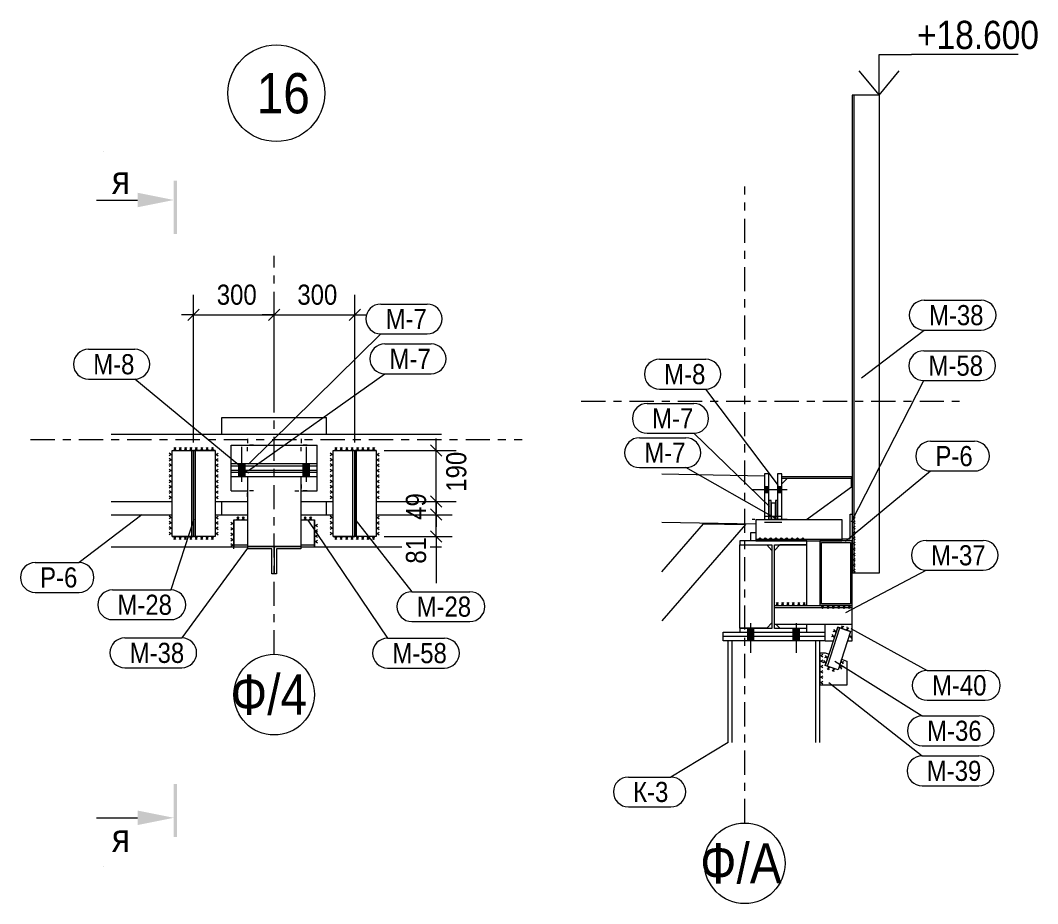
# Model space of a CAD drawing. Header units: millimetres. Extents: x -74 to 1115, y -586 to 256.
# Drawn here: x 584.9 to 711.2, y -437.7 to -328.1 of the extents above; entities that cross this region are included whole.
import ezdxf

# ---------------------------------------------------------------- set-up
doc = ezdxf.new("R2010")
doc.units = ezdxf.units.MM
for name, pattern in [('XKITLINE00', [0]), ('XKITLINE02', [4, 2, -2]), ('XKITLINE03', [6, 3, -1, 1, -1])]:
    doc.linetypes.add(name, pattern=pattern)
for name, color, linetype, lineweight in [('Bolt', 7, 'Continuous', 0), ('GraphicObject', 6, 'Continuous', 0), ('LevelText', 7, 'Continuous', 0), ('OtherObjectType', 1, 'Continuous', 0), ('Part', 2, 'Continuous', 0), ('PartMark', 3, 'Continuous', 0), ('S-GRID', 1, 'Continuous', 0), ('Section', 6, 'Continuous', 0), ('SymbolText', 4, 'Continuous', 0), ('Z-DIMENSIONS', 1, 'Continuous', 0)]:
    doc.layers.add(name, color=color, linetype=linetype, lineweight=lineweight)
doc.styles.add('GOST type A', font='ARIAL.TTF')

msp = doc.modelspace()

# ---------------------------------------------------------------- hatches: boundary and pattern name
at = {"layer": 'Bolt'}
for points in [[(612.05, -383.37), (612.05, -383.1), (612.82, -383.1), (612.82, -383.37)], [(612.05, -383.9), (612.05, -383.37), (612.82, -383.37), (612.82, -383.9)], [(620.05, -383.37), (620.05, -383.1), (620.82, -383.1), (620.82, -383.37)], [(620.05, -383.9), (620.05, -383.37), (620.82, -383.37), (620.82, -383.9)], [(612.05, -384.17), (612.05, -383.9), (612.82, -383.9), (612.82, -384.17)], [(612.05, -384.7), (612.05, -384.17), (612.82, -384.17), (612.82, -384.7)], [(620.05, -384.17), (620.05, -383.9), (620.82, -383.9), (620.82, -384.17)], [(620.05, -384.7), (620.05, -384.17), (620.82, -384.17), (620.82, -384.7)], [(677.84, -386.75), (677.31, -386.75), (677.31, -385.98), (677.84, -385.98)], [(677.84, -386.75), (677.31, -386.75), (677.31, -385.98), (677.84, -385.98)], [(679.44, -386.75), (678.91, -386.75), (678.91, -385.98), (679.44, -385.98)], [(679.44, -386.75), (678.91, -386.75), (678.91, -385.98), (679.44, -385.98)], [(675.92, -403.57), (675.92, -404.03), (675.16, -404.03), (675.16, -403.57)], [(675.92, -403.57), (675.92, -404.03), (675.16, -404.03), (675.16, -403.57)], [(675.92, -404.03), (675.92, -404.57), (675.16, -404.57), (675.16, -404.03)], [(675.92, -404.03), (675.92, -404.57), (675.16, -404.57), (675.16, -404.03)], [(681.59, -403.57), (681.59, -404.03), (680.82, -404.03), (680.82, -403.57)], [(681.59, -403.57), (681.59, -404.03), (680.82, -404.03), (680.82, -403.57)], [(681.59, -404.03), (681.59, -404.57), (680.82, -404.57), (680.82, -404.03)], [(681.59, -404.03), (681.59, -404.57), (680.82, -404.57), (680.82, -404.03)], [(675.92, -404.57), (675.92, -405.1), (675.16, -405.1), (675.16, -404.57)], [(675.92, -404.57), (675.92, -405.1), (675.16, -405.1), (675.16, -404.57)], [(681.59, -404.57), (681.59, -405.1), (680.82, -405.1), (680.82, -404.57)], [(681.59, -404.57), (681.59, -405.1), (680.82, -405.1), (680.82, -404.57)]]:
    msp.add_hatch(color=256, dxfattribs=at).paths.add_polyline_path(points, flags=17)
at = {"layer": 'Section'}
for points in [[(604.39, -347.99), (604.39, -354.59), (603.97, -354.59), (603.97, -347.99)], [(603.97, -350.39), (599.47, -351.29), (599.47, -349.49)], [(604.39, -422.86), (604.39, -429.46), (603.97, -429.46), (603.97, -422.86)], [(603.97, -427.06), (599.47, -427.96), (599.47, -426.16)]]:
    msp.add_hatch(color=256, dxfattribs=at).paths.add_polyline_path(points, flags=17)

# ---------------------------------------------------------------- linework, layer by layer
at = {"layer": 'Bolt', "linetype": 'XKITLINE00', "lineweight": 0}
for p, q in [((613.1, -380.04), (613.1, -380.55)), ((619.77, -380.04), (619.77, -380.55)), ((612.33, -380.8), (612.84, -380.8)), ((612.43, -385.37), (612.43, -381.04)), ((613.1, -381.57), (613.1, -381.06)), ((613.87, -380.8), (613.35, -380.8)), ((619, -380.8), (619.51, -380.8)), ((619.77, -381.57), (619.77, -381.06)), ((620.53, -380.8), (620.02, -380.8)), ((620.43, -385.37), (620.43, -381.04)), ((612.05, -383.37), (612.05, -383.1)), ((612.05, -383.9), (612.05, -383.37)), ((612.82, -383.37), (612.82, -383.1)), ((612.82, -383.9), (612.82, -383.37)), ((620.05, -383.37), (620.05, -383.1)), ((620.05, -383.9), (620.05, -383.37)), ((620.82, -383.37), (620.82, -383.1)), ((620.82, -383.9), (620.82, -383.37)), ((612.05, -384.17), (612.05, -383.9)), ((612.05, -384.7), (612.05, -384.17)), ((612.82, -384.17), (612.82, -383.9)), ((612.82, -384.7), (612.82, -384.17)), ((620.05, -384.17), (620.05, -383.9)), ((620.05, -384.7), (620.05, -384.17)), ((620.82, -384.17), (620.82, -383.9)), ((620.82, -384.7), (620.82, -384.17)), ((613.1, -385.7), (613.1, -386.21)), ((619.77, -385.7), (619.77, -386.21)), ((680.11, -386.37), (675.77, -386.37)), ((680.11, -386.37), (675.77, -386.37)), ((677.84, -385.98), (677.31, -385.98)), ((677.84, -385.98), (677.31, -385.98)), ((679.44, -385.98), (678.91, -385.98)), ((679.44, -385.98), (678.91, -385.98)), ((612.33, -386.47), (612.84, -386.47)), ((613.1, -387.24), (613.1, -386.72)), ((613.87, -386.47), (613.35, -386.47)), ((619, -386.47), (619.51, -386.47)), ((619.77, -387.24), (619.77, -386.72)), ((620.53, -386.47), (620.02, -386.47)), ((677.84, -386.75), (677.31, -386.75)), ((677.84, -386.75), (677.31, -386.75)), ((679.44, -386.75), (678.91, -386.75)), ((679.44, -386.75), (678.91, -386.75)), ((675.16, -403.57), (675.16, -404.03)), ((675.16, -403.57), (675.16, -404.03)), ((675.16, -404.03), (675.16, -404.57)), ((675.16, -404.03), (675.16, -404.57)), ((675.54, -402.9), (675.54, -406.57)), ((675.54, -402.9), (675.54, -406.57)), ((675.92, -403.57), (675.92, -404.03)), ((675.92, -403.57), (675.92, -404.03)), ((675.92, -404.03), (675.92, -404.57)), ((675.92, -404.03), (675.92, -404.57)), ((680.82, -403.57), (680.82, -404.03)), ((680.82, -403.57), (680.82, -404.03)), ((680.82, -404.03), (680.82, -404.57)), ((680.82, -404.03), (680.82, -404.57)), ((681.21, -402.9), (681.21, -406.57)), ((681.21, -402.9), (681.21, -406.57)), ((681.59, -403.57), (681.59, -404.03)), ((681.59, -403.57), (681.59, -404.03)), ((681.59, -404.03), (681.59, -404.57)), ((681.59, -404.03), (681.59, -404.57)), ((675.16, -404.57), (675.16, -405.1)), ((675.16, -404.57), (675.16, -405.1)), ((675.92, -404.57), (675.92, -405.1)), ((675.92, -404.57), (675.92, -405.1)), ((680.82, -404.57), (680.82, -405.1)), ((680.82, -404.57), (680.82, -405.1)), ((681.59, -404.57), (681.59, -405.1)), ((681.59, -404.57), (681.59, -405.1))]:
    msp.add_line(p, q, dxfattribs=at)
at = {"layer": 'Bolt', "linetype": 'XKITLINE02', "lineweight": 0}
for p, q in [((680.11, -390.03), (675.77, -390.03)), ((680.11, -390.03), (675.77, -390.03)), ((677.84, -389.65), (677.31, -389.65)), ((677.84, -389.65), (677.31, -389.65)), ((678.11, -389.65), (677.84, -389.65)), ((678.11, -389.65), (677.84, -389.65)), ((678.64, -389.65), (678.11, -389.65)), ((678.64, -389.65), (678.11, -389.65)), ((678.91, -389.65), (678.64, -389.65)), ((678.91, -389.65), (678.64, -389.65)), ((679.44, -389.65), (678.91, -389.65)), ((679.44, -389.65), (678.91, -389.65)), ((677.84, -390.42), (677.31, -390.42)), ((677.84, -390.42), (677.31, -390.42)), ((678.11, -390.42), (677.84, -390.42)), ((678.11, -390.42), (677.84, -390.42)), ((678.64, -390.42), (678.11, -390.42)), ((678.64, -390.42), (678.11, -390.42)), ((678.91, -390.42), (678.64, -390.42)), ((678.91, -390.42), (678.64, -390.42)), ((679.44, -390.42), (678.91, -390.42)), ((679.44, -390.42), (678.91, -390.42))]:
    msp.add_line(p, q, dxfattribs=at)
at = {"layer": 'GraphicObject', "linetype": 'XKITLINE00', "lineweight": 0}
for p, q in [((603.77, -387.8), (603.77, -381.47)), ((603.77, -381.47), (609.1, -381.47)), ((609.1, -381.47), (609.1, -387.8)), ((623.77, -387.8), (623.77, -381.47)), ((623.77, -381.47), (629.1, -381.47)), ((629.1, -381.47), (629.1, -387.8)), ((603.77, -392.14), (603.77, -389.44)), ((609.1, -389.44), (609.1, -392.14)), ((611.43, -393.7), (611.43, -390.07)), ((611.43, -390.07), (613.1, -390.07)), ((619.77, -390.07), (621.43, -390.1)), ((621.43, -390.1), (621.43, -393.44)), ((623.77, -392.14), (623.77, -389.44)), ((629.1, -389.44), (629.1, -392.14)), ((688.17, -389.37), (688.17, -396.7)), ((609.1, -392.14), (603.77, -392.14)), ((629.1, -392.14), (623.77, -392.14)), ((676.21, -392.7), (682.54, -392.7)), ((678.52, -400.7), (682.54, -400.7)), ((688.17, -400.7), (684.17, -400.7)), ((685.84, -405.1), (686.38, -403.42)), ((686.38, -403.42), (687.97, -403.93)), ((687.97, -403.93), (687.59, -405.1)), ((684.17, -406.6), (684.17, -410.6)), ((684.84, -408.17), (685.3, -406.77)), ((686.86, -407.36), (686.42, -408.69)), ((686.42, -408.69), (684.84, -408.17))]:
    msp.add_line(p, q, dxfattribs=at)
at = {"layer": 'LevelText', "linetype": 'XKITLINE00', "lineweight": 0}
for p, q in [((691.51, -337.37), (691.51, -332.35)), ((691.51, -332.35), (695.52, -332.35)), ((708.77, -332.35), (695.52, -332.35)), ((689.01, -334.37), (691.51, -337.37)), ((691.51, -337.37), (694.01, -334.37))]:
    msp.add_line(p, q, dxfattribs=at)
at = {"layer": 'OtherObjectType', "linetype": 'XKITLINE00', "lineweight": 0}
msp.add_line((622.7, -337.14), (622.7, -337.14), dxfattribs=at)
msp.add_circle((616.7, -337.14), 6, dxfattribs=at)
at = {"layer": 'Part', "linetype": 'XKITLINE00', "lineweight": 0}
for p, q in [((691.51, -337.37), (688.17, -337.37)), ((688.17, -337.37), (688.17, -389.37)), ((688.44, -396.7), (688.44, -337.37)), ((691.51, -337.37), (691.51, -396.7)), ((609.93, -379.47), (609.93, -377.4)), ((609.93, -377.4), (622.93, -377.4)), ((622.93, -379.47), (622.93, -377.4)), ((596.2, -379.47), (637.21, -379.47)), ((611.1, -380.8), (621.77, -380.8)), ((611.1, -383.1), (611.1, -380.8)), ((621.77, -383.1), (621.77, -380.8)), ((603.77, -392.14), (603.77, -381.47)), ((603.77, -381.47), (606.43, -381.47)), ((606.2, -392.14), (606.2, -381.47)), ((606.43, -392.14), (606.43, -381.47)), ((609.1, -381.47), (606.43, -381.47)), ((606.43, -381.47), (606.43, -392.14)), ((606.67, -392.14), (606.67, -381.47)), ((609.1, -381.47), (609.1, -392.14)), ((623.77, -392.14), (623.77, -381.47)), ((623.77, -381.47), (626.43, -381.47)), ((626.2, -392.14), (626.2, -381.47)), ((629.1, -381.47), (626.43, -381.47)), ((626.43, -381.47), (626.43, -392.14)), ((626.43, -392.14), (626.43, -381.47)), ((626.67, -392.14), (626.67, -381.47)), ((629.1, -381.47), (629.1, -392.14)), ((611.1, -383.37), (611.1, -383.1)), ((611.1, -383.1), (621.77, -383.1)), ((611.1, -383.9), (611.1, -383.37)), ((611.1, -383.37), (621.77, -383.37)), ((621.77, -383.37), (621.77, -383.1)), ((621.77, -383.9), (621.77, -383.37)), ((611.1, -384.17), (611.1, -383.9)), ((611.1, -383.9), (621.77, -383.9)), ((611.1, -384.7), (611.1, -384.17)), ((611.1, -384.17), (621.77, -384.17)), ((611.1, -386.47), (611.1, -384.7)), ((611.1, -384.7), (621.77, -384.7)), ((613.1, -384.7), (613.1, -393.34)), ((619.77, -393.34), (619.77, -384.7)), ((621.77, -384.17), (621.77, -383.9)), ((621.77, -384.7), (621.77, -384.17)), ((621.77, -386.47), (621.77, -384.7)), ((664.55, -384.38), (677.31, -384.61)), ((677.84, -384.37), (677.31, -384.37)), ((677.31, -384.37), (677.31, -390.03)), ((677.84, -390.03), (677.84, -384.37)), ((679.44, -384.37), (678.91, -384.37)), ((678.91, -384.37), (678.91, -390.03)), ((679.44, -390.03), (679.44, -384.37)), ((679.44, -384.7), (688.07, -384.7)), ((679.44, -385.63), (680.11, -384.97)), ((688.07, -384.97), (679.44, -384.97)), ((688.07, -384.7), (688.07, -384.97)), ((688.07, -385.97), (688.07, -384.97)), ((682.49, -390.03), (688.07, -385.97)), ((611.1, -386.47), (613.1, -386.47)), ((619.77, -386.47), (621.77, -386.47)), ((596.2, -387.8), (603.77, -387.8)), ((609.1, -387.8), (613.1, -387.8)), ((609.93, -389.44), (609.93, -387.8)), ((619.77, -387.8), (623.77, -387.8)), ((622.93, -389.44), (622.93, -387.8)), ((629.1, -387.8), (632.28, -387.8)), ((635.78, -387.8), (637.21, -387.8)), ((678.11, -387.7), (677.84, -387.7)), ((677.84, -387.7), (677.84, -390.03)), ((678.11, -390.03), (678.11, -387.7)), ((678.64, -388.03), (678.11, -388.03)), ((678.11, -388.03), (678.11, -390.03)), ((678.91, -387.7), (678.64, -387.7)), ((678.64, -387.7), (678.64, -390.03)), ((678.64, -390.03), (678.64, -388.03)), ((678.91, -390.03), (678.91, -387.7)), ((596.2, -389.44), (603.77, -389.44)), ((609.1, -389.44), (613.1, -389.44)), ((611.43, -390.1), (613.1, -390.1)), ((611.43, -390.1), (611.43, -393.44)), ((619.77, -389.44), (623.77, -389.44)), ((619.77, -390.1), (621.43, -390.1)), ((621.43, -393.44), (621.43, -390.1)), ((629.1, -389.44), (632.28, -389.44)), ((635.78, -389.44), (637.21, -389.44)), ((676.21, -390.03), (676.21, -392.7)), ((676.21, -390.03), (686.87, -390.03)), ((686.87, -390.03), (686.87, -392.7)), ((687.91, -392.43), (687.91, -389.37)), ((687.91, -389.37), (688.17, -389.37)), ((688.17, -389.37), (688.17, -392.7)), ((664.55, -390.38), (676.21, -390.59)), ((664.55, -396.52), (669.7, -390.57)), ((674.92, -390.66), (664.55, -402.62)), ((669.7, -390.57), (674.92, -390.66)), ((603.77, -392.14), (606.43, -392.14)), ((609.1, -392.14), (606.43, -392.14)), ((623.77, -392.14), (626.43, -392.14)), ((629.1, -392.14), (626.43, -392.14)), ((676.21, -391.7), (675.54, -391.7)), ((675.54, -391.7), (675.54, -392.7)), ((676.21, -392.47), (686.87, -392.47)), ((686.87, -392.43), (687.91, -392.43)), ((596.2, -393.44), (611.43, -393.44)), ((611.43, -393.17), (613.1, -393.17)), ((611.43, -393.44), (613.1, -393.44)), ((613.1, -393.34), (619.77, -393.34)), ((616.43, -393.44), (613.1, -393.44)), ((613.1, -393.44), (613.1, -393.7)), ((616.16, -393.7), (613.1, -393.7)), ((616.16, -396.77), (616.16, -393.7)), ((616.43, -393.44), (616.43, -396.77)), ((619.76, -393.44), (616.43, -393.44)), ((616.43, -393.44), (616.43, -396.77)), ((619.76, -393.7), (616.7, -393.7)), ((616.7, -393.7), (616.7, -396.77)), ((619.76, -393.44), (621.43, -393.44)), ((619.76, -393.44), (619.76, -393.7)), ((619.77, -393.17), (621.43, -393.17)), ((621.43, -393.44), (632.28, -393.44)), ((635.78, -393.44), (637.21, -393.44)), ((682.54, -392.7), (674.21, -392.7)), ((674.21, -392.7), (674.21, -393.17)), ((674.21, -393.17), (678.22, -393.17)), ((674.21, -403.53), (674.21, -393.2)), ((674.21, -393.2), (677.56, -393.2)), ((676.21, -392.7), (686.87, -392.7)), ((677.56, -393.2), (678.22, -393.87)), ((678.22, -393.17), (678.22, -403.57)), ((678.52, -403.57), (678.52, -393.17)), ((678.52, -393.17), (682.54, -393.17)), ((679.19, -393.2), (678.52, -393.87)), ((682.54, -393.2), (679.19, -393.2)), ((682.54, -393.17), (682.54, -392.7)), ((682.54, -400.7), (682.54, -393.2)), ((688.17, -392.7), (684.17, -392.7)), ((684.17, -392.7), (684.17, -400.7)), ((684.37, -392.9), (687.97, -392.9)), ((684.37, -400.5), (684.37, -392.9)), ((687.97, -392.9), (687.97, -400.5)), ((688.17, -400.7), (688.17, -392.7)), ((616.43, -396.77), (616.16, -396.77)), ((616.7, -396.77), (616.43, -396.77)), ((691.51, -396.7), (688.17, -396.7)), ((678.52, -400.7), (684.17, -400.7)), ((678.52, -400.97), (688.17, -400.97)), ((684.17, -400.7), (688.17, -400.7)), ((687.97, -400.5), (684.37, -400.5)), ((688.17, -403.03), (688.17, -400.7)), ((672.14, -404.57), (672.14, -404.03)), ((672.14, -404.03), (674.21, -404.03)), ((677.56, -403.53), (674.21, -403.53)), ((678.22, -403.57), (674.21, -403.57)), ((674.21, -403.57), (674.21, -404.03)), ((674.21, -404.03), (682.54, -404.03)), ((678.22, -402.87), (677.56, -403.53)), ((678.52, -403.03), (688.17, -403.03)), ((682.54, -403.57), (678.52, -403.57)), ((678.69, -403.03), (679.19, -403.53)), ((679.19, -403.53), (682.54, -403.53)), ((682.54, -403.53), (682.54, -403.03)), ((682.54, -404.03), (682.54, -403.57)), ((682.54, -404.03), (684.81, -404.03)), ((684.81, -404.57), (684.81, -404.03)), ((684.84, -405.1), (684.84, -403.03)), ((686.38, -403.42), (684.84, -408.17)), ((685.09, -408.26), (686.64, -403.5)), ((687.97, -403.93), (686.38, -403.42)), ((687.97, -403.93), (686.42, -408.69)), ((688.17, -405.1), (688.17, -403.03)), ((672.14, -405.1), (672.14, -404.57)), ((684.81, -404.57), (672.14, -404.57)), ((684.81, -404.57), (672.14, -404.57)), ((684.81, -405.1), (672.14, -405.1)), ((672.77, -417.71), (672.77, -405.1)), ((673.27, -417.71), (673.27, -405.1)), ((683.67, -417.71), (683.67, -405.1)), ((684.17, -417.71), (684.17, -405.1)), ((684.81, -405.1), (684.81, -404.57)), ((684.84, -405.1), (685.84, -405.1)), ((687.59, -405.1), (688.17, -405.1)), ((684.17, -406.6), (684.84, -406.6)), ((684.84, -406.6), (685.3, -406.77)), ((686.86, -407.36), (687.51, -407.6)), ((687.51, -407.6), (687.51, -410.6)), ((686.42, -408.69), (684.84, -408.17)), ((687.51, -410.6), (684.17, -410.6))]:
    msp.add_line(p, q, dxfattribs=at)
at = {"layer": 'PartMark', "linetype": 'XKITLINE00', "lineweight": 0}
for p, q in [((629.66, -363.3), (635.42, -363.3)), ((697.11, -362.83), (704.18, -362.83)), ((613.24, -383.17), (629.66, -367)), ((629.66, -367), (635.42, -367)), ((689.33, -372.45), (697.11, -366.53)), ((697.11, -366.53), (704.18, -366.53)), ((630.15, -368.25), (635.91, -368.25)), ((593.37, -368.92), (599.13, -368.92)), ((697.05, -369.1), (704.12, -369.1)), ((664.24, -370.15), (670, -370.15)), ((613.24, -383.97), (630.15, -371.95)), ((630.15, -371.95), (635.91, -371.95)), ((593.37, -372.62), (599.13, -372.62)), ((613.24, -384.29), (599.13, -372.62)), ((688.08, -390.32), (697.05, -372.8)), ((697.05, -372.8), (704.12, -372.8)), ((664.24, -373.85), (670, -373.85)), ((679.02, -385.84), (670, -373.85)), ((662.74, -375.64), (668.5, -375.64)), ((661.77, -379.9), (667.53, -379.9)), ((662.74, -379.34), (668.5, -379.34)), ((677.9, -388.44), (668.5, -379.34)), ((697.91, -380.32), (703.35, -380.32)), ((661.77, -383.6), (667.53, -383.6)), ((678.75, -389.97), (667.53, -383.6)), ((687.36, -392.72), (697.91, -384.02)), ((697.91, -384.02), (703.35, -384.02)), ((599.99, -389.45), (592.21, -395.38)), ((606.45, -389.99), (603.6, -398.77)), ((620.59, -390.12), (630.5, -404.77)), ((626.45, -389.99), (633.51, -399)), ((697.37, -392.63), (704.43, -392.63)), ((613.11, -393.58), (604.96, -404.74)), ((586.78, -395.38), (592.21, -395.38)), ((687.38, -401.57), (697.37, -396.33)), ((697.37, -396.33), (704.43, -396.33)), ((596.38, -398.77), (603.6, -398.77)), ((633.51, -399), (640.73, -399)), ((586.78, -399.08), (592.21, -399.08)), ((596.38, -402.47), (603.6, -402.47)), ((633.51, -402.7), (640.73, -402.7)), ((687.99, -403.56), (697.48, -408.77)), ((597.9, -404.74), (604.96, -404.74)), ((630.5, -404.77), (637.57, -404.77)), ((686.02, -407.63), (696.88, -414.41)), ((597.9, -408.44), (604.96, -408.44)), ((630.5, -408.47), (637.57, -408.47)), ((697.48, -408.77), (704.7, -408.77)), ((685.29, -410.26), (696.84, -419.38)), ((697.48, -412.47), (704.7, -412.47)), ((696.88, -414.41), (703.95, -414.41)), ((672.77, -417.71), (665.67, -422)), ((696.88, -418.11), (703.95, -418.11)), ((696.84, -419.38), (703.9, -419.38)), ((660.39, -422), (665.67, -422)), ((696.84, -423.08), (703.9, -423.08)), ((660.39, -425.7), (665.67, -425.7))]:
    msp.add_line(p, q, dxfattribs=at)
for centre, start, end in [((629.66, -365.15), 90, 270), ((635.42, -365.15), 270, 90), ((697.11, -364.68), 90, 270), ((704.18, -364.68), 270, 90), ((630.15, -370.1), 90, 270), ((635.91, -370.1), 270, 90), ((593.37, -370.77), 90, 270), ((599.13, -370.77), 270, 90), ((697.05, -370.95), 90, 270), ((704.12, -370.95), 270, 90), ((664.24, -372), 90, 270), ((670, -372), 270, 90), ((662.74, -377.49), 90, 270), ((668.5, -377.49), 270, 90), ((661.77, -381.75), 90, 270), ((667.53, -381.75), 270, 90), ((697.91, -382.17), 90, 270), ((703.35, -382.17), 270, 90), ((697.37, -394.48), 90, 270), ((704.43, -394.48), 270, 90), ((586.78, -397.23), 90, 270), ((592.21, -397.23), 270, 90), ((596.38, -400.62), 90, 270), ((603.6, -400.62), 270, 90), ((633.51, -400.85), 90, 270), ((640.73, -400.85), 270, 90), ((597.9, -406.59), 90, 270), ((604.96, -406.59), 270, 90), ((630.5, -406.62), 90, 270), ((637.57, -406.62), 270, 90), ((697.48, -410.62), 90, 270), ((704.7, -410.62), 270, 90), ((696.88, -416.26), 90, 270), ((703.95, -416.26), 270, 90), ((696.84, -421.23), 90, 270), ((703.9, -421.23), 270, 90), ((660.39, -423.85), 90, 270), ((665.67, -423.85), 270, 90)]:
    msp.add_arc(centre, 1.85, start, end, dxfattribs=at)
at = {"layer": 'S-GRID', "linetype": 'XKITLINE03', "lineweight": 0}
for p, q in [((674.84, -427.71), (674.84, -348.7)), ((616.43, -406.77), (616.43, -357.3)), ((654.55, -375.37), (701.51, -375.37)), ((586.2, -380.1), (647.21, -380.1))]:
    msp.add_line(p, q, dxfattribs=at)
at = {"layer": 'S-GRID', "linetype": 'XKITLINE00', "lineweight": 0}
for centre in [(616.43, -411.77), (674.84, -432.71)]:
    msp.add_circle(centre, 5, dxfattribs=at)
at = {"layer": 'Section', "linetype": 'XKITLINE00', "lineweight": 0}
for p, q in [((595.27, -344.39), (595.27, -344.39)), ((595.27, -344.39), (595.27, -344.39)), ((594.37, -350.39), (599.47, -350.39)), ((594.37, -427.06), (599.47, -427.06)), ((595.27, -433.06), (595.27, -433.06)), ((595.27, -433.06), (595.27, -433.06))]:
    msp.add_line(p, q, dxfattribs=at)
at = {"layer": 'SymbolText', "linetype": 'XKITLINE00', "lineweight": 0}
for p, q in [((603.97, -381.47), (604.25, -381.09)), ((603.97, -381.09), (604.22, -381.47)), ((604.64, -381.47), (604.92, -381.09)), ((604.64, -381.09), (604.89, -381.47)), ((605.31, -381.47), (605.58, -381.09)), ((605.31, -381.09), (605.56, -381.47)), ((605.97, -381.47), (606.25, -381.09)), ((605.97, -381.09), (606.22, -381.47)), ((606.64, -381.47), (606.92, -381.09)), ((606.64, -381.09), (606.89, -381.47)), ((607.31, -381.47), (607.58, -381.09)), ((607.31, -381.09), (607.56, -381.47)), ((607.97, -381.47), (608.25, -381.09)), ((607.97, -381.09), (608.22, -381.47)), ((608.64, -381.47), (608.92, -381.09)), ((608.64, -381.09), (608.89, -381.47)), ((623.97, -381.47), (624.25, -381.09)), ((623.97, -381.09), (624.22, -381.47)), ((624.64, -381.47), (624.92, -381.09)), ((624.64, -381.09), (624.89, -381.47)), ((625.31, -381.47), (625.58, -381.09)), ((625.31, -381.09), (625.56, -381.47)), ((625.97, -381.47), (626.25, -381.09)), ((625.97, -381.09), (626.22, -381.47)), ((626.64, -381.47), (626.92, -381.09)), ((626.64, -381.09), (626.89, -381.47)), ((627.31, -381.47), (627.58, -381.09)), ((627.31, -381.09), (627.56, -381.47)), ((627.97, -381.47), (628.25, -381.09)), ((627.97, -381.09), (628.22, -381.47)), ((628.64, -381.47), (628.92, -381.09)), ((628.64, -381.09), (628.89, -381.47)), ((603.77, -382.09), (603.39, -381.82)), ((603.39, -382.09), (603.77, -381.84)), ((603.77, -382.76), (603.39, -382.49)), ((603.39, -382.76), (603.77, -382.51)), ((609.1, -381.84), (609.47, -382.12)), ((609.47, -381.84), (609.1, -382.09)), ((609.1, -382.51), (609.47, -382.79)), ((609.47, -382.51), (609.1, -382.76)), ((623.77, -382.09), (623.39, -381.82)), ((623.39, -382.09), (623.77, -381.84)), ((623.77, -382.76), (623.39, -382.49)), ((623.39, -382.76), (623.77, -382.51)), ((629.1, -381.84), (629.47, -382.12)), ((629.47, -381.84), (629.1, -382.09)), ((629.1, -382.51), (629.47, -382.79)), ((629.47, -382.51), (629.1, -382.76)), ((603.77, -383.43), (603.39, -383.15)), ((603.39, -383.43), (603.77, -383.18)), ((603.77, -384.09), (603.39, -383.82)), ((603.39, -384.09), (603.77, -383.84)), ((609.1, -383.18), (609.47, -383.45)), ((609.47, -383.18), (609.1, -383.43)), ((609.1, -383.84), (609.47, -384.12)), ((609.47, -383.84), (609.1, -384.09)), ((623.77, -383.43), (623.39, -383.15)), ((623.39, -383.43), (623.77, -383.18)), ((623.77, -384.09), (623.39, -383.82)), ((623.39, -384.09), (623.77, -383.84)), ((629.1, -383.18), (629.47, -383.45)), ((629.47, -383.18), (629.1, -383.43)), ((629.1, -383.84), (629.47, -384.12)), ((629.47, -383.84), (629.1, -384.09)), ((603.77, -384.76), (603.39, -384.49)), ((603.39, -384.76), (603.77, -384.51)), ((609.1, -384.51), (609.47, -384.79)), ((609.47, -384.51), (609.1, -384.76)), ((623.77, -384.76), (623.39, -384.49)), ((623.39, -384.76), (623.77, -384.51)), ((629.1, -384.51), (629.47, -384.79)), ((629.47, -384.51), (629.1, -384.76)), ((603.77, -385.43), (603.39, -385.15)), ((603.39, -385.43), (603.77, -385.18)), ((603.77, -386.09), (603.39, -385.82)), ((603.39, -386.09), (603.77, -385.84)), ((609.1, -385.18), (609.47, -385.45)), ((609.47, -385.18), (609.1, -385.43)), ((609.1, -385.84), (609.47, -386.12)), ((609.47, -385.84), (609.1, -386.09)), ((623.77, -385.43), (623.39, -385.15)), ((623.39, -385.43), (623.77, -385.18)), ((623.77, -386.09), (623.39, -385.82)), ((623.39, -386.09), (623.77, -385.84)), ((629.1, -385.18), (629.47, -385.45)), ((629.47, -385.18), (629.1, -385.43)), ((629.1, -385.84), (629.47, -386.12)), ((629.47, -385.84), (629.1, -386.09)), ((603.77, -386.76), (603.39, -386.49)), ((603.39, -386.76), (603.77, -386.51)), ((603.77, -387.43), (603.39, -387.15)), ((603.39, -387.43), (603.77, -387.18)), ((609.1, -386.51), (609.47, -386.79)), ((609.47, -386.51), (609.1, -386.76)), ((609.1, -387.18), (609.47, -387.45)), ((609.47, -387.18), (609.1, -387.43)), ((623.77, -386.76), (623.39, -386.49)), ((623.39, -386.76), (623.77, -386.51)), ((623.77, -387.43), (623.39, -387.15)), ((623.39, -387.43), (623.77, -387.18)), ((629.1, -386.51), (629.47, -386.79)), ((629.47, -386.51), (629.1, -386.76)), ((629.1, -387.18), (629.47, -387.45)), ((629.47, -387.18), (629.1, -387.43)), ((603.77, -389.91), (603.39, -389.64)), ((603.39, -389.91), (603.77, -389.66)), ((609.1, -389.66), (609.47, -389.94)), ((609.47, -389.66), (609.1, -389.91)), ((611.81, -390.07), (612.08, -389.69)), ((611.81, -389.69), (612.06, -390.07)), ((612.47, -390.07), (612.75, -389.69)), ((612.47, -389.69), (612.72, -390.07)), ((620.14, -390.08), (620.42, -389.71)), ((620.15, -389.7), (620.39, -390.08)), ((620.81, -389.71), (621.06, -390.09)), ((620.81, -390.09), (621.09, -389.72)), ((623.77, -389.91), (623.39, -389.64)), ((623.39, -389.91), (623.77, -389.66)), ((629.1, -389.66), (629.47, -389.94)), ((629.47, -389.66), (629.1, -389.91)), ((688.17, -389.58), (688.55, -389.85)), ((688.55, -389.58), (688.17, -389.83)), ((603.77, -390.58), (603.39, -390.3)), ((603.39, -390.58), (603.77, -390.33)), ((603.77, -391.24), (603.39, -390.97)), ((603.39, -391.24), (603.77, -390.99)), ((609.1, -390.33), (609.47, -390.6)), ((609.47, -390.33), (609.1, -390.58)), ((609.1, -390.99), (609.47, -391.27)), ((609.47, -390.99), (609.1, -391.24)), ((611.43, -390.68), (611.06, -390.4)), ((611.06, -390.68), (611.43, -390.43)), ((611.43, -391.34), (611.06, -391.07)), ((611.06, -391.34), (611.43, -391.09)), ((621.43, -390.64), (621.81, -390.92)), ((621.81, -390.64), (621.43, -390.89)), ((621.43, -391.31), (621.81, -391.59)), ((621.81, -391.31), (621.43, -391.56)), ((623.77, -390.58), (623.39, -390.3)), ((623.39, -390.58), (623.77, -390.33)), ((623.77, -391.24), (623.39, -390.97)), ((623.39, -391.24), (623.77, -390.99)), ((629.1, -390.33), (629.47, -390.6)), ((629.47, -390.33), (629.1, -390.58)), ((629.1, -390.99), (629.47, -391.27)), ((629.47, -390.99), (629.1, -391.24)), ((688.17, -390.24), (688.55, -390.52)), ((688.55, -390.24), (688.17, -390.49)), ((688.17, -390.91), (688.55, -391.18)), ((688.55, -390.91), (688.17, -391.16)), ((603.77, -391.91), (603.39, -391.64)), ((603.39, -391.91), (603.77, -391.66)), ((604.22, -392.14), (603.95, -392.51)), ((604.22, -392.51), (603.97, -392.14)), ((604.89, -392.14), (604.62, -392.51)), ((604.89, -392.51), (604.64, -392.14)), ((605.56, -392.14), (605.28, -392.51)), ((605.56, -392.51), (605.31, -392.14)), ((606.22, -392.14), (605.95, -392.51)), ((606.22, -392.51), (605.97, -392.14)), ((606.89, -392.14), (606.62, -392.51)), ((606.89, -392.51), (606.64, -392.14)), ((607.56, -392.14), (607.28, -392.51)), ((607.56, -392.51), (607.31, -392.14)), ((608.22, -392.14), (607.95, -392.51)), ((608.22, -392.51), (607.97, -392.14)), ((608.89, -392.14), (608.62, -392.51)), ((608.89, -392.51), (608.64, -392.14)), ((609.1, -391.66), (609.47, -391.94)), ((609.47, -391.66), (609.1, -391.91)), ((611.43, -392.01), (611.06, -391.74)), ((611.06, -392.01), (611.43, -391.76)), ((611.43, -392.68), (611.06, -392.4)), ((611.06, -392.68), (611.43, -392.43)), ((621.43, -391.98), (621.81, -392.25)), ((621.81, -391.98), (621.43, -392.23)), ((621.43, -392.64), (621.81, -392.92)), ((621.81, -392.64), (621.43, -392.89)), ((623.77, -391.91), (623.39, -391.64)), ((623.39, -391.91), (623.77, -391.66)), ((624.22, -392.14), (623.95, -392.51)), ((624.22, -392.51), (623.97, -392.14)), ((624.89, -392.14), (624.62, -392.51)), ((624.89, -392.51), (624.64, -392.14)), ((625.56, -392.14), (625.28, -392.51)), ((625.56, -392.51), (625.31, -392.14)), ((626.22, -392.14), (625.95, -392.51)), ((626.22, -392.51), (625.97, -392.14)), ((626.89, -392.14), (626.62, -392.51)), ((626.89, -392.51), (626.64, -392.14)), ((627.56, -392.14), (627.28, -392.51)), ((627.56, -392.51), (627.31, -392.14)), ((628.22, -392.14), (627.95, -392.51)), ((628.22, -392.51), (627.97, -392.14)), ((628.89, -392.14), (628.62, -392.51)), ((628.89, -392.51), (628.64, -392.14)), ((629.1, -391.66), (629.47, -391.94)), ((629.47, -391.66), (629.1, -391.91)), ((676.58, -392.7), (676.86, -392.33)), ((676.58, -392.33), (676.83, -392.7)), ((677.25, -392.7), (677.52, -392.33)), ((677.25, -392.33), (677.5, -392.7)), ((677.91, -392.7), (678.19, -392.33)), ((677.91, -392.33), (678.16, -392.7)), ((678.58, -392.7), (678.86, -392.33)), ((678.58, -392.33), (678.83, -392.7)), ((679.25, -392.7), (679.52, -392.33)), ((679.25, -392.33), (679.5, -392.7)), ((679.91, -392.7), (680.19, -392.33)), ((679.91, -392.33), (680.16, -392.7)), ((680.58, -392.7), (680.86, -392.33)), ((680.58, -392.33), (680.83, -392.7)), ((681.25, -392.7), (681.52, -392.33)), ((681.25, -392.33), (681.5, -392.7)), ((681.91, -392.7), (682.19, -392.33)), ((681.91, -392.33), (682.16, -392.7)), ((688.17, -391.58), (688.55, -391.85)), ((688.55, -391.58), (688.17, -391.83)), ((688.17, -392.24), (688.55, -392.52)), ((688.55, -392.24), (688.17, -392.49)), ((611.43, -393.34), (611.06, -393.07)), ((611.06, -393.34), (611.43, -393.09)), ((688.17, -392.91), (688.55, -393.18)), ((688.55, -392.91), (688.17, -393.16)), ((688.17, -393.58), (688.55, -393.85)), ((688.55, -393.58), (688.17, -393.83)), ((688.17, -394.24), (688.55, -394.52)), ((688.55, -394.24), (688.17, -394.49)), ((688.17, -394.91), (688.55, -395.18)), ((688.55, -394.91), (688.17, -395.16)), ((688.17, -395.58), (688.55, -395.85)), ((688.55, -395.58), (688.17, -395.83)), ((688.17, -396.24), (688.55, -396.52)), ((688.55, -396.24), (688.17, -396.49)), ((678.74, -400.7), (679.02, -400.33)), ((678.74, -400.33), (678.99, -400.7)), ((679.41, -400.7), (679.68, -400.33)), ((679.41, -400.33), (679.66, -400.7)), ((680.07, -400.7), (680.35, -400.33)), ((680.07, -400.33), (680.32, -400.7)), ((680.74, -400.7), (681.02, -400.33)), ((680.74, -400.33), (680.99, -400.7)), ((681.41, -400.7), (681.68, -400.33)), ((681.41, -400.33), (681.66, -400.7)), ((682.07, -400.7), (682.35, -400.33)), ((682.07, -400.33), (682.32, -400.7)), ((684.63, -400.7), (684.36, -401.08)), ((684.63, -401.08), (684.38, -400.7)), ((685.3, -400.7), (685.02, -401.08)), ((685.3, -401.08), (685.05, -400.7)), ((685.96, -400.7), (685.69, -401.08)), ((685.96, -401.08), (685.71, -400.7)), ((686.63, -400.7), (686.36, -401.08)), ((686.63, -401.08), (686.38, -400.7)), ((687.3, -400.7), (687.02, -401.08)), ((687.3, -401.08), (687.05, -400.7)), ((687.96, -400.7), (687.69, -401.08)), ((687.96, -401.08), (687.71, -400.7)), ((685.82, -403.95), (686.25, -403.82)), ((686.18, -404.06), (685.9, -403.68)), ((686.74, -403.54), (687.12, -403.26)), ((686.86, -403.18), (686.98, -403.61)), ((687.38, -403.74), (687.75, -403.47)), ((687.49, -403.38), (687.61, -403.82)), ((685.61, -404.58), (686.05, -404.46)), ((685.97, -404.7), (685.7, -404.32)), ((688.18, -404.52), (687.74, -404.64)), ((687.82, -404.4), (688.09, -404.78)), ((684.17, -406.81), (684.55, -407.08)), ((684.55, -406.81), (684.17, -407.06)), ((684.17, -407.48), (684.55, -407.75)), ((684.55, -407.48), (684.17, -407.73)), ((684.57, -407.79), (685, -407.67)), ((684.93, -407.91), (684.65, -407.53)), ((684.78, -407.16), (685.21, -407.04)), ((685.13, -407.28), (684.86, -406.9)), ((687.14, -407.7), (686.71, -407.83)), ((686.78, -407.59), (687.05, -407.97)), ((684.17, -408.14), (684.55, -408.42)), ((684.55, -408.14), (684.17, -408.39)), ((684.17, -408.81), (684.55, -409.08)), ((684.55, -408.81), (684.17, -409.06)), ((685.43, -408.37), (685.06, -408.64)), ((685.32, -408.72), (685.2, -408.29)), ((686.07, -408.57), (685.69, -408.85)), ((685.95, -408.93), (685.83, -408.5)), ((686.93, -408.34), (686.5, -408.46)), ((686.58, -408.22), (686.85, -408.6)), ((684.17, -409.48), (684.55, -409.75)), ((684.55, -409.48), (684.17, -409.73)), ((684.17, -410.14), (684.55, -410.42)), ((684.55, -410.14), (684.17, -410.39))]:
    msp.add_line(p, q, dxfattribs=at)
at = {"layer": 'Z-DIMENSIONS', "linetype": 'XKITLINE00', "lineweight": 0}
for p, q in [((606.43, -380.47), (606.43, -362.14)), ((616.43, -376.4), (616.43, -362.14)), ((616.43, -376.4), (616.43, -362.14)), ((626.43, -380.47), (626.43, -362.14)), ((606.43, -364.64), (604.93, -364.64)), ((607.14, -363.94), (605.73, -365.35)), ((606.43, -364.64), (616.43, -364.64)), ((616.43, -364.64), (614.93, -364.64)), ((617.14, -363.94), (615.73, -365.35)), ((617.14, -363.94), (615.73, -365.35)), ((616.43, -364.64), (617.93, -364.64)), ((616.43, -364.64), (626.43, -364.64)), ((627.14, -363.94), (625.72, -365.35)), ((626.43, -364.64), (627.93, -364.64)), ((636.53, -381.47), (636.53, -379.97)), ((635.82, -380.76), (637.23, -382.18)), ((630.1, -381.47), (639.03, -381.47)), ((636.53, -387.8), (636.53, -381.47)), ((636.53, -387.8), (636.53, -386.3)), ((635.82, -387.09), (637.23, -388.51)), ((635.82, -387.09), (637.23, -388.51)), ((630.1, -387.8), (638.53, -387.8)), ((630.1, -387.8), (632.28, -387.8)), ((635.78, -387.8), (639.03, -387.8)), ((635.82, -388.73), (637.23, -390.14)), ((635.82, -388.73), (637.23, -390.14)), ((636.53, -389.44), (636.53, -387.8)), ((636.53, -387.8), (636.53, -389.3)), ((636.53, -389.44), (636.53, -387.94)), ((630.1, -389.44), (632.28, -389.44)), ((630.1, -389.44), (638.53, -389.44)), ((635.78, -389.44), (638.53, -389.44)), ((636.53, -392.14), (636.53, -389.44)), ((636.53, -389.44), (636.53, -390.94)), ((635.82, -391.43), (637.23, -392.84)), ((630.1, -392.14), (638.53, -392.14)), ((636.53, -392.14), (636.53, -396.45)), ((636.53, -392.14), (636.53, -397.95))]:
    msp.add_line(p, q, dxfattribs=at)
at = {"layer": 'Z-DIMENSIONS'}
for p in [(606.43, -364.64), (616.43, -364.64), (616.43, -364.64), (626.43, -364.64), (636.53, -381.47), (636.53, -387.8), (636.53, -387.8), (636.53, -389.44), (636.53, -389.44), (636.53, -392.14)]:
    msp.add_point(p, dxfattribs=at)

# ---------------------------------------------------------------- texts
at = {"layer": 'LevelText', "style": 'GOST type A', "width": 0.85}
msp.add_text('+18.600', height=3.5, dxfattribs=at).set_placement((696.22, -331.65))
at = {"layer": 'OtherObjectType', "style": 'GOST type A', "width": 0.85}
msp.add_text('16', height=5, dxfattribs=at).set_placement((614.26, -339.64))
at = {"layer": 'PartMark', "style": 'GOST type A', "width": 0.85}
for s, p in [('М-38', (697.71, -365.93)), ('М-7', (630.26, -366.4)), ('М-8', (593.97, -372.02)), ('М-7', (630.75, -371.35)), ('М-58', (697.65, -372.2)), ('М-8', (664.84, -373.25)), ('М-7', (663.34, -378.74)), ('М-7', (662.37, -383)), ('Р-6', (698.51, -383.42)), ('М-37', (697.97, -395.73)), ('Р-6', (587.38, -398.48)), ('М-28', (596.98, -401.87)), ('М-28', (634.11, -402.1)), ('М-38', (598.5, -407.84)), ('М-58', (631.1, -407.87)), ('М-40', (698.08, -411.87)), ('М-36', (697.48, -417.51)), ('М-39', (697.44, -422.48)), ('К-3', (660.99, -425.1))]:
    msp.add_text(s, height=2.5, dxfattribs=at).set_placement(p)
at = {"layer": 'S-GRID', "style": 'GOST type A', "width": 0.85}
for s, p in [('Ф/4', (611.06, -414.27)), ('Ф/А', (669.3, -435.21))]:
    msp.add_text(s, height=5, dxfattribs=at).set_placement(p)
at = {"layer": 'Section', "style": 'GOST type A', "width": 0.85}
for p in [(596.27, -349.64), (596.27, -431.31)]:
    msp.add_text('я', height=3.5, dxfattribs=at).set_placement(p)
at = {"layer": 'Z-DIMENSIONS', "style": 'GOST type A', "width": 0.85}
for p in [(609.31, -363.39), (619.31, -363.39)]:
    msp.add_text('300', height=2.5, dxfattribs=at).set_placement(p)
for s, p in [('190', (640.28, -386.59)), ('49', (635.28, -390.08)), ('81', (635.28, -395.52))]:
    msp.add_text(s, height=2.5, rotation=90.0002, dxfattribs=at).set_placement(p)

doc.saveas('drawing.dxf')
